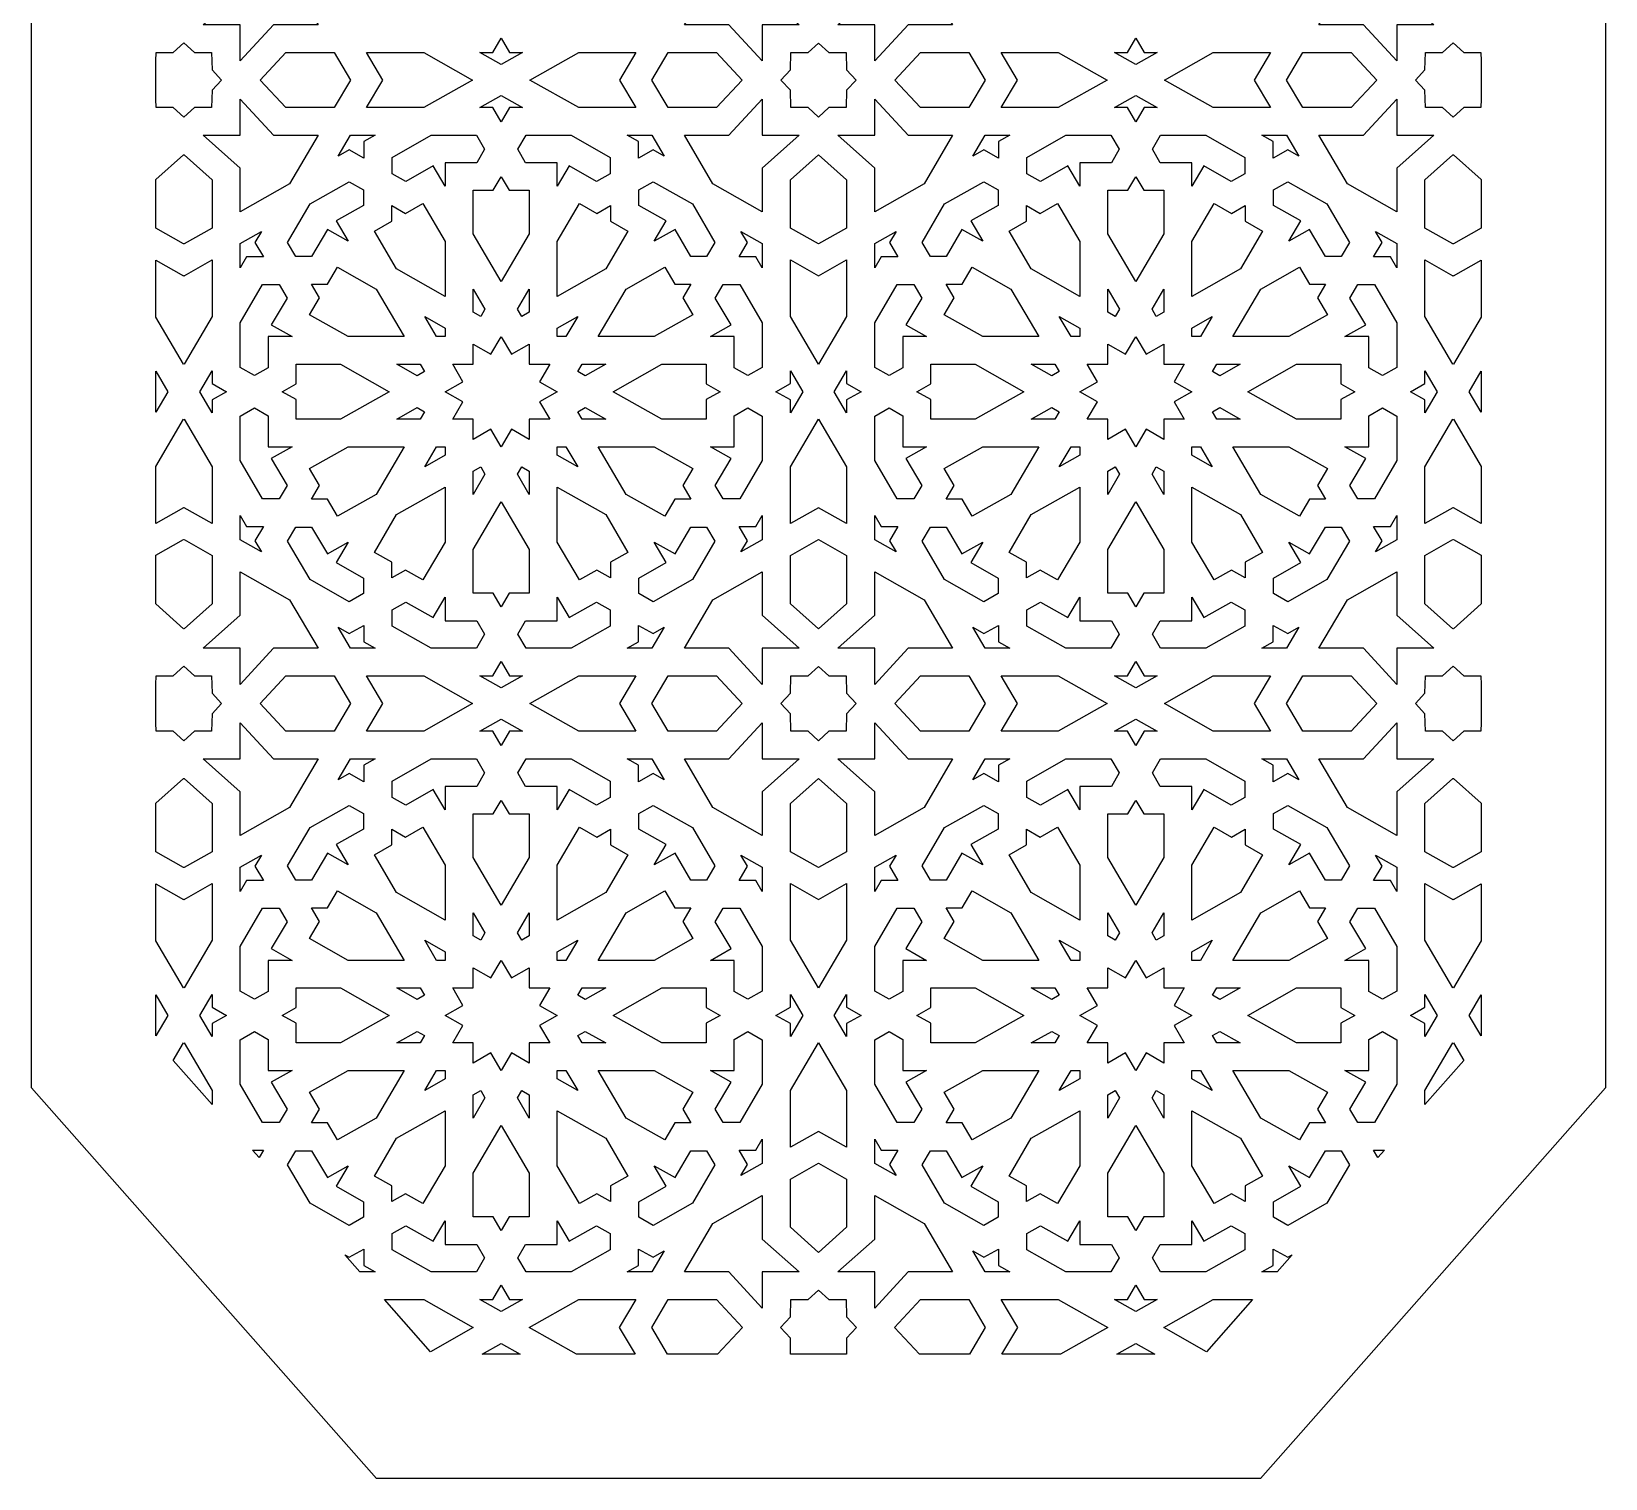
# Model space of a CAD drawing. Extents: x -285 to 285, y -506 to 506.
# Drawn here: x -285 to 285, y -506 to 17 of the extents above; entities that cross this region are included whole.
import ezdxf

# ---------------------------------------------------------------- set-up
doc = ezdxf.new("R2010")
doc.units = 0
doc.header["$MEASUREMENT"] = 0
doc.layers.add('LAYER_1', color=18, linetype='CONTINUOUS')

msp = doc.modelspace()

# ---------------------------------------------------------------- linework, layer by layer
at = {"layer": 'LAYER_1'}
for points in [[(-160, -506.5), (-285, -365), (-285, 365), (-160, 506.5), (160, 506.5), (285, 365), (285, -365), (160, -506.5)], [(-191.56, 37.48), (-181.23, 19.89), (-197.32, 19.89), (-209.46, 6.82), (-209.46, 19.89), (-222.77, 19.89), (-209.46, 31.82), (-209.46, 47.63)], [(-20.34, 31.82), (-7.04, 19.89), (-20.34, 19.89), (-20.34, 6.82), (-32.48, 19.89), (-48.57, 19.89), (-38.24, 37.48), (-20.34, 47.63)], [(38.24, 37.48), (48.57, 19.89), (32.48, 19.89), (20.34, 6.82), (20.34, 19.89), (7.04, 19.89), (20.34, 31.82), (20.34, 47.63)], [(209.46, 31.82), (222.77, 19.89), (209.46, 19.89), (209.46, 6.82), (197.32, 19.89), (181.23, 19.89), (191.56, 37.48), (209.46, 47.63)], [(-226.02, 9.91), (-219.82, 9.91), (-219.62, 3.63), (-216.16, -0.09), (-219.62, -3.81), (-219.82, -10.09), (-226.02, -10.09), (-229.86, -13.54), (-233.71, -10.09), (-239.9, -10.09), (-240, -7.02), (-240, -0.09), (-240, 6.84), (-239.9, 9.91), (-233.71, 9.91), (-229.86, 13.36)], [(-111.86, 9.91), (-107.16, 9.91), (-114.9, 5.52), (-122.65, 9.91), (-117.95, 9.91), (-114.9, 15.09)], [(3.79, 9.91), (9.98, 9.91), (10.18, 3.63), (13.64, -0.09), (10.18, -3.81), (9.98, -10.09), (3.79, -10.09), (0, -13.49), (-3.79, -10.09), (-9.98, -10.09), (-10.18, -3.81), (-13.64, -0.09), (-10.18, 3.63), (-9.98, 9.91), (-3.79, 9.91), (0, 13.31)], [(117.95, 9.91), (122.65, 9.91), (114.9, 5.52), (107.16, 9.91), (111.86, 9.91), (114.9, 15.09)], [(233.71, 9.91), (239.9, 9.91), (240, 6.84), (240, -0.09), (240, -7.02), (239.9, -10.09), (233.71, -10.09), (229.86, -13.54), (226.02, -10.09), (219.82, -10.09), (219.62, -3.81), (216.16, -0.09), (219.62, 3.63), (219.82, 9.91), (226.02, 9.91), (229.86, 13.36)], [(-169.49, -0.09), (-175.36, -10.09), (-192.84, -10.09), (-202.13, -0.09), (-192.84, 9.91), (-175.36, 9.91)], [(-125.33, -0.09), (-142.96, -10.09), (-163.63, -10.09), (-157.75, -0.09), (-163.63, 9.91), (-142.96, 9.91)], [(-72.05, -0.09), (-66.17, -10.09), (-86.84, -10.09), (-104.48, -0.09), (-86.84, 9.91), (-66.17, 9.91)], [(-27.67, -0.09), (-36.96, -10.09), (-54.44, -10.09), (-60.32, -0.09), (-54.44, 9.91), (-36.96, 9.91)], [(60.32, -0.09), (54.44, -10.09), (36.96, -10.09), (27.67, -0.09), (36.96, 9.91), (54.44, 9.91)], [(104.48, -0.09), (86.84, -10.09), (66.17, -10.09), (72.05, -0.09), (66.17, 9.91), (86.84, 9.91)], [(157.75, -0.09), (163.63, -10.09), (142.96, -10.09), (125.33, -0.09), (142.96, 9.91), (163.63, 9.91)], [(202.13, -0.09), (192.84, -10.09), (175.36, -10.09), (169.49, -0.09), (175.36, 9.91), (192.84, 9.91)], [(-197.32, -20.07), (-181.23, -20.07), (-191.56, -37.66), (-209.46, -47.81), (-209.46, -32), (-222.77, -20.07), (-209.46, -20.07), (-209.46, -7)], [(-107.16, -10.09), (-111.86, -10.09), (-114.9, -15.27), (-117.95, -10.09), (-122.65, -10.09), (-114.9, -5.7)], [(-20.34, -20.07), (-7.04, -20.07), (-20.34, -32), (-20.34, -47.81), (-38.24, -37.66), (-48.57, -20.07), (-32.48, -20.07), (-20.34, -7)], [(32.48, -20.07), (48.57, -20.07), (38.24, -37.66), (20.34, -47.81), (20.34, -32), (7.04, -20.07), (20.34, -20.07), (20.34, -7)], [(122.65, -10.09), (117.95, -10.09), (114.9, -15.27), (111.86, -10.09), (107.16, -10.09), (114.9, -5.7)], [(209.46, -20.07), (222.77, -20.07), (209.46, -32), (209.46, -47.81), (191.56, -37.66), (181.23, -20.07), (197.32, -20.07), (209.46, -7)], [(-164.63, -22.38), (-164.63, -28.36), (-169.9, -25.37), (-173.97, -27.68), (-169.5, -20.07), (-160.56, -20.07)], [(-120.89, -25.18), (-123.75, -30.05), (-135.2, -30.05), (-135.2, -38.55), (-139.53, -31.19), (-149.44, -36.81), (-154.4, -34), (-154.4, -28.1), (-140.24, -20.07), (-123.9, -20.07)], [(-75.41, -28.1), (-75.41, -34), (-80.36, -36.81), (-90.28, -31.19), (-94.6, -38.55), (-94.6, -30.05), (-106.05, -30.05), (-108.91, -25.18), (-105.91, -20.07), (-89.56, -20.07)], [(-55.84, -27.68), (-59.91, -25.37), (-65.17, -28.36), (-65.17, -22.38), (-69.24, -20.07), (-60.3, -20.07)], [(65.17, -22.38), (65.17, -28.36), (59.91, -25.37), (55.84, -27.68), (60.3, -20.07), (69.24, -20.07)], [(108.91, -25.18), (106.05, -30.05), (94.6, -30.05), (94.6, -38.55), (90.28, -31.19), (80.36, -36.81), (75.41, -34), (75.41, -28.1), (89.56, -20.07), (105.91, -20.07)], [(154.4, -28.1), (154.4, -34), (149.44, -36.81), (139.53, -31.19), (135.2, -38.55), (135.2, -30.05), (123.75, -30.05), (120.89, -25.18), (123.9, -20.07), (140.24, -20.07)], [(173.97, -27.68), (169.9, -25.37), (164.63, -28.36), (164.63, -22.38), (160.56, -20.07), (169.5, -20.07)], [(-219.62, -36.23), (-219.62, -53.69), (-229.76, -59.44), (-229.86, -59.38), (-229.96, -59.44), (-240, -53.74), (-240, -36.14), (-229.96, -27.14), (-229.86, -27.23), (-229.76, -27.14)], [(10.18, -36.23), (10.18, -53.69), (0.04, -59.44), (0, -59.41), (-0.04, -59.44), (-10.18, -53.69), (-10.18, -36.23), (-0.04, -27.14), (0, -27.18), (0.04, -27.14)], [(240, -36.14), (240, -53.74), (229.96, -59.44), (229.86, -59.38), (229.76, -59.44), (219.62, -53.69), (219.62, -36.23), (229.76, -27.14), (229.86, -27.23), (229.96, -27.14)], [(-164.77, -39.88), (-164.77, -45.51), (-174.68, -51.13), (-170.35, -58.49), (-177.85, -54.24), (-183.57, -63.98), (-189.3, -63.98), (-192.3, -58.87), (-184.13, -44.96), (-169.97, -36.93)], [(-112, -40.03), (-104.76, -40.03), (-104.76, -55.84), (-114.9, -73.09), (-125.04, -55.84), (-125.04, -40.03), (-117.8, -40.03), (-114.9, -35.1)], [(-45.68, -44.96), (-37.5, -58.87), (-40.51, -63.98), (-46.23, -63.98), (-51.95, -54.24), (-59.45, -58.49), (-55.12, -51.13), (-65.04, -45.51), (-65.04, -39.88), (-59.83, -36.93)], [(65.04, -39.88), (65.04, -45.51), (55.12, -51.13), (59.45, -58.49), (51.95, -54.24), (46.23, -63.98), (40.51, -63.98), (37.5, -58.87), (45.68, -44.96), (59.83, -36.93)], [(117.8, -40.03), (125.04, -40.03), (125.04, -55.84), (114.9, -73.09), (104.76, -55.84), (104.76, -40.03), (112, -40.03), (114.9, -35.1)], [(184.13, -44.96), (192.3, -58.87), (189.3, -63.98), (183.57, -63.98), (177.85, -54.24), (170.35, -58.49), (174.68, -51.13), (164.77, -45.51), (164.77, -39.88), (169.97, -36.93)], [(-135.2, -58.51), (-135.2, -78.43), (-152.76, -68.47), (-160.8, -54.78), (-154.54, -51.23), (-154.54, -45.53), (-149.51, -48.38), (-143.25, -44.82)], [(-80.29, -48.38), (-75.27, -45.53), (-75.27, -51.23), (-69, -54.78), (-77.04, -68.47), (-94.6, -78.43), (-94.6, -58.51), (-86.56, -44.82)], [(94.6, -58.51), (94.6, -78.43), (77.04, -68.47), (69, -54.78), (75.27, -51.23), (75.27, -45.53), (80.29, -48.38), (86.56, -44.82)], [(149.51, -48.38), (154.54, -45.53), (154.54, -51.23), (160.8, -54.78), (152.76, -68.47), (135.2, -78.43), (135.2, -58.51), (143.25, -44.82)], [(-204.07, -58.94), (-201.03, -64.12), (-207.11, -64.12), (-209.46, -68.12), (-209.46, -59.33), (-201.72, -54.94)], [(-20.34, -59.33), (-20.34, -68.12), (-22.69, -64.12), (-28.77, -64.12), (-25.73, -58.94), (-28.08, -54.94)], [(25.73, -58.94), (28.77, -64.12), (22.69, -64.12), (20.34, -68.12), (20.34, -59.33), (28.08, -54.94)], [(209.46, -59.33), (209.46, -68.12), (207.11, -64.12), (201.03, -64.12), (204.07, -58.94), (201.72, -54.94)], [(-219.62, -85.74), (-229.76, -102.99), (-229.86, -102.82), (-229.96, -102.99), (-240, -85.91), (-240, -65.27), (-229.96, -70.96), (-229.86, -70.9), (-229.76, -70.96), (-219.62, -65.21)], [(-160.2, -75.78), (-150.06, -93.02), (-170.33, -93.02), (-184.27, -85.12), (-180.65, -78.96), (-183.55, -74.03), (-177.75, -74.03), (-174.13, -67.87)], [(-52.05, -74.03), (-46.26, -74.03), (-49.15, -78.96), (-45.54, -85.12), (-59.47, -93.02), (-79.74, -93.02), (-69.61, -75.78), (-55.67, -67.87)], [(10.18, -85.74), (0.04, -102.99), (0, -102.92), (-0.04, -102.99), (-10.18, -85.74), (-10.18, -65.21), (-0.04, -70.96), (0, -70.94), (0.04, -70.96), (10.18, -65.21)], [(69.61, -75.78), (79.74, -93.02), (59.47, -93.02), (45.54, -85.12), (49.15, -78.96), (46.26, -74.03), (52.05, -74.03), (55.67, -67.87)], [(177.75, -74.03), (183.55, -74.03), (180.65, -78.96), (184.27, -85.12), (170.33, -93.02), (150.06, -93.02), (160.2, -75.78), (174.13, -67.87)], [(229.76, -70.96), (229.86, -70.9), (229.96, -70.96), (240, -65.27), (240, -85.91), (229.96, -102.99), (229.86, -102.82), (229.76, -102.99), (219.62, -85.74), (219.62, -65.21)], [(-192.42, -79.04), (-198.15, -88.77), (-190.65, -93.02), (-199.3, -93.02), (-199.3, -104.27), (-204.26, -107.08), (-209.46, -104.13), (-209.46, -88.07), (-201.29, -74.17), (-195.28, -74.17)], [(-120.77, -83.07), (-122.33, -85.73), (-125.04, -84.19), (-125.04, -75.8)], [(-104.76, -84.19), (-107.47, -85.73), (-109.03, -83.07), (-104.76, -75.8)], [(-20.34, -88.07), (-20.34, -104.13), (-25.54, -107.08), (-30.5, -104.27), (-30.5, -93.02), (-39.15, -93.02), (-31.66, -88.77), (-37.38, -79.04), (-34.52, -74.17), (-28.51, -74.17)], [(37.38, -79.04), (31.66, -88.77), (39.15, -93.02), (30.5, -93.02), (30.5, -104.27), (25.54, -107.08), (20.34, -104.13), (20.34, -88.07), (28.51, -74.17), (34.52, -74.17)], [(109.03, -83.07), (107.47, -85.73), (104.76, -84.19), (104.76, -75.8)], [(125.04, -84.19), (122.33, -85.73), (120.77, -83.07), (125.04, -75.8)], [(209.46, -88.07), (209.46, -104.13), (204.26, -107.08), (199.3, -104.27), (199.3, -93.02), (190.65, -93.02), (198.15, -88.77), (192.42, -79.04), (195.28, -74.17), (201.29, -74.17)], [(-135.2, -89.95), (-135.2, -93.02), (-138.33, -93.02), (-142.6, -85.76)], [(-91.48, -93.02), (-94.6, -93.02), (-94.6, -89.95), (-87.2, -85.76)], [(94.6, -89.95), (94.6, -93.02), (91.48, -93.02), (87.2, -85.76)], [(138.33, -93.02), (135.2, -93.02), (135.2, -89.95), (142.6, -85.76)], [(-111.19, -99.36), (-104.76, -95.71), (-104.76, -103.01), (-97.34, -103.01), (-101.05, -109.32), (-94.62, -112.96), (-101.05, -116.61), (-97.34, -122.92), (-104.76, -122.92), (-104.76, -130.21), (-111.19, -126.57), (-114.9, -132.88), (-118.62, -126.57), (-125.04, -130.21), (-125.04, -122.92), (-132.46, -122.92), (-128.75, -116.61), (-135.18, -112.96), (-128.75, -109.32), (-132.46, -103.01), (-125.04, -103.01), (-125.04, -95.71), (-118.62, -99.36), (-114.9, -93.05)], [(118.62, -99.36), (125.04, -95.71), (125.04, -103.01), (132.46, -103.01), (128.75, -109.32), (135.18, -112.96), (128.75, -116.61), (132.46, -122.92), (125.04, -122.92), (125.04, -130.21), (118.62, -126.57), (114.9, -132.88), (111.19, -126.57), (104.76, -130.21), (104.76, -122.92), (97.34, -122.92), (101.05, -116.61), (94.62, -112.96), (101.05, -109.32), (97.34, -103.01), (104.76, -103.01), (104.76, -95.71), (111.19, -99.36), (114.9, -93.05)], [(-235.63, -112.97), (-240, -120.4), (-240, -105.53)], [(-219.62, -109.98), (-214.36, -112.97), (-219.62, -115.95), (-219.62, -120.57), (-224.09, -112.97), (-219.62, -105.36)], [(-155.5, -112.97), (-173.05, -122.93), (-189.15, -122.93), (-189.15, -115.82), (-194.17, -112.97), (-189.15, -110.12), (-189.15, -103.01), (-173.05, -103.01)], [(-142.63, -105.67), (-145.34, -107.2), (-152.74, -103.01), (-144.19, -103.01)], [(-84.47, -107.2), (-87.17, -105.67), (-85.61, -103.01), (-77.07, -103.01)], [(-40.66, -110.12), (-35.64, -112.97), (-40.66, -115.82), (-40.66, -122.93), (-56.75, -122.93), (-74.31, -112.97), (-56.75, -103.01), (-40.66, -103.01)], [(-5.71, -112.97), (-10.18, -120.57), (-10.18, -115.95), (-15.45, -112.97), (-10.18, -109.98), (-10.18, -105.36)], [(10.18, -109.98), (15.45, -112.97), (10.18, -115.95), (10.18, -120.57), (5.71, -112.97), (10.18, -105.36)], [(74.31, -112.97), (56.75, -122.93), (40.66, -122.93), (40.66, -115.82), (35.64, -112.97), (40.66, -110.12), (40.66, -103.01), (56.75, -103.01)], [(87.17, -105.67), (84.47, -107.2), (77.07, -103.01), (85.61, -103.01)], [(145.34, -107.2), (142.63, -105.67), (144.19, -103.01), (152.74, -103.01)], [(189.15, -110.12), (194.17, -112.97), (189.15, -115.82), (189.15, -122.93), (173.05, -122.93), (155.5, -112.97), (173.05, -103.01), (189.15, -103.01)], [(224.09, -112.97), (219.62, -120.57), (219.62, -115.95), (214.36, -112.97), (219.62, -109.98), (219.62, -105.36)], [(240, -120.4), (235.63, -112.97), (240, -105.53)], [(-199.3, -121.66), (-199.3, -132.91), (-190.65, -132.91), (-198.15, -137.16), (-192.42, -146.9), (-195.28, -151.77), (-201.29, -151.77), (-209.46, -137.86), (-209.46, -121.8), (-204.26, -118.85)], [(-142.63, -120.26), (-144.19, -122.92), (-152.74, -122.92), (-145.34, -118.73)], [(-77.07, -122.92), (-85.61, -122.92), (-87.17, -120.26), (-84.47, -118.73)], [(-20.34, -121.8), (-20.34, -137.86), (-28.51, -151.77), (-34.52, -151.77), (-37.38, -146.9), (-31.66, -137.16), (-39.15, -132.91), (-30.5, -132.91), (-30.5, -121.66), (-25.54, -118.85)], [(30.5, -121.66), (30.5, -132.91), (39.15, -132.91), (31.66, -137.16), (37.38, -146.9), (34.52, -151.77), (28.51, -151.77), (20.34, -137.86), (20.34, -121.8), (25.54, -118.85)], [(87.17, -120.26), (85.61, -122.92), (77.07, -122.92), (84.47, -118.73)], [(152.74, -122.92), (144.19, -122.92), (142.63, -120.26), (145.34, -118.73)], [(209.46, -121.8), (209.46, -137.86), (201.29, -151.77), (195.28, -151.77), (192.42, -146.9), (198.15, -137.16), (190.65, -132.91), (199.3, -132.91), (199.3, -121.66), (204.26, -118.85)], [(-219.62, -140.2), (-219.62, -160.72), (-229.76, -154.98), (-229.86, -155.03), (-229.96, -154.98), (-240, -160.67), (-240, -140.02), (-229.96, -122.95), (-229.86, -123.11), (-229.76, -122.95)], [(10.18, -140.2), (10.18, -160.72), (0.04, -154.98), (0, -155), (-0.04, -154.98), (-10.18, -160.72), (-10.18, -140.2), (-0.04, -122.95), (0, -123.02), (0.04, -122.95)], [(240, -140.02), (240, -160.67), (229.96, -154.98), (229.86, -155.03), (229.76, -154.98), (219.62, -160.72), (219.62, -140.2), (229.76, -122.95), (229.86, -123.11), (229.96, -122.95)], [(-160.2, -150.16), (-174.13, -158.06), (-177.75, -151.9), (-183.55, -151.9), (-180.65, -146.97), (-184.27, -140.81), (-170.33, -132.91), (-150.06, -132.91)], [(-135.2, -135.97), (-142.6, -140.17), (-138.33, -132.9), (-135.2, -132.9)], [(-87.2, -140.17), (-94.6, -135.97), (-94.6, -132.9), (-91.48, -132.9)], [(-45.54, -140.81), (-49.15, -146.97), (-46.26, -151.9), (-52.05, -151.9), (-55.67, -158.06), (-69.61, -150.16), (-79.74, -132.91), (-59.47, -132.91)], [(69.61, -150.16), (55.67, -158.06), (52.05, -151.9), (46.26, -151.9), (49.15, -146.97), (45.54, -140.81), (59.47, -132.91), (79.74, -132.91)], [(94.6, -135.97), (87.2, -140.17), (91.48, -132.9), (94.6, -132.9)], [(142.6, -140.17), (135.2, -135.97), (135.2, -132.9), (138.33, -132.9)], [(184.27, -140.81), (180.65, -146.97), (183.55, -151.9), (177.75, -151.9), (174.13, -158.06), (160.2, -150.16), (150.06, -132.91), (170.33, -132.91)], [(-120.77, -142.86), (-125.04, -150.13), (-125.04, -141.74), (-122.33, -140.2)], [(-104.76, -141.74), (-104.76, -150.13), (-109.03, -142.86), (-107.47, -140.2)], [(109.03, -142.86), (104.76, -150.13), (104.76, -141.74), (107.47, -140.2)], [(125.04, -141.74), (125.04, -150.13), (120.77, -142.86), (122.33, -140.2)], [(-135.2, -167.42), (-143.25, -181.11), (-149.51, -177.56), (-154.54, -180.4), (-154.54, -174.71), (-160.8, -171.15), (-152.76, -157.46), (-135.2, -147.5)], [(-77.04, -157.46), (-69, -171.15), (-75.27, -174.71), (-75.27, -180.4), (-80.29, -177.56), (-86.56, -181.11), (-94.6, -167.42), (-94.6, -147.5)], [(94.6, -167.42), (86.56, -181.11), (80.29, -177.56), (75.27, -180.4), (75.27, -174.71), (69, -171.15), (77.04, -157.46), (94.6, -147.5)], [(152.76, -157.46), (160.8, -171.15), (154.54, -174.71), (154.54, -180.4), (149.51, -177.56), (143.25, -181.11), (135.2, -167.42), (135.2, -147.5)], [(-104.76, -170.09), (-104.76, -185.9), (-112, -185.9), (-114.9, -190.84), (-117.8, -185.9), (-125.04, -185.9), (-125.04, -170.09), (-114.9, -152.85)], [(125.04, -170.09), (125.04, -185.9), (117.8, -185.9), (114.9, -190.84), (112, -185.9), (104.76, -185.9), (104.76, -170.09), (114.9, -152.85)], [(-207.11, -161.82), (-201.03, -161.82), (-204.07, -166.99), (-201.72, -170.99), (-209.46, -166.6), (-209.46, -157.82)], [(-20.34, -166.6), (-28.08, -170.99), (-25.73, -166.99), (-28.77, -161.82), (-22.69, -161.82), (-20.34, -157.82)], [(22.69, -161.82), (28.77, -161.82), (25.73, -166.99), (28.08, -170.99), (20.34, -166.6), (20.34, -157.82)], [(209.46, -166.6), (201.72, -170.99), (204.07, -166.99), (201.03, -161.82), (207.11, -161.82), (209.46, -157.82)], [(-177.85, -171.69), (-170.35, -167.44), (-174.68, -174.8), (-164.77, -180.43), (-164.77, -186.05), (-169.97, -189), (-184.13, -180.97), (-192.3, -167.07), (-189.3, -161.95), (-183.57, -161.95)], [(-37.5, -167.07), (-45.68, -180.97), (-59.83, -189), (-65.04, -186.05), (-65.04, -180.43), (-55.12, -174.8), (-59.45, -167.44), (-51.95, -171.69), (-46.23, -161.95), (-40.51, -161.95)], [(51.95, -171.69), (59.45, -167.44), (55.12, -174.8), (65.04, -180.43), (65.04, -186.05), (59.83, -189), (45.68, -180.97), (37.5, -167.07), (40.51, -161.95), (46.23, -161.95)], [(192.3, -167.07), (184.13, -180.97), (169.97, -189), (164.77, -186.05), (164.77, -180.43), (174.68, -174.8), (170.35, -167.44), (177.85, -171.69), (183.57, -161.95), (189.3, -161.95)], [(-219.62, -172.25), (-219.62, -189.71), (-229.76, -198.79), (-229.86, -198.71), (-229.96, -198.79), (-240, -189.8), (-240, -172.19), (-229.96, -166.5), (-229.86, -166.56), (-229.76, -166.5)], [(10.18, -172.25), (10.18, -189.71), (0.04, -198.79), (0, -198.76), (-0.04, -198.79), (-10.18, -189.71), (-10.18, -172.25), (-0.04, -166.5), (0, -166.52), (0.04, -166.5)], [(240, -172.19), (240, -189.8), (229.96, -198.79), (229.86, -198.71), (229.76, -198.79), (219.62, -189.71), (219.62, -172.25), (229.76, -166.5), (229.86, -166.56), (229.96, -166.5)], [(-191.56, -188.27), (-181.23, -205.86), (-197.32, -205.86), (-209.46, -218.93), (-209.46, -205.86), (-222.77, -205.86), (-209.46, -193.93), (-209.46, -178.12)], [(-20.34, -193.93), (-7.04, -205.86), (-20.34, -205.86), (-20.34, -218.93), (-32.48, -205.86), (-48.57, -205.86), (-38.24, -188.27), (-20.34, -178.12)], [(38.24, -188.27), (48.57, -205.86), (32.48, -205.86), (20.34, -218.93), (20.34, -205.86), (7.04, -205.86), (20.34, -193.93), (20.34, -178.12)], [(209.46, -193.93), (222.77, -205.86), (209.46, -205.86), (209.46, -218.93), (197.32, -205.86), (181.23, -205.86), (191.56, -188.27), (209.46, -178.12)], [(-135.2, -195.88), (-123.75, -195.88), (-120.89, -200.75), (-123.9, -205.86), (-140.24, -205.86), (-154.4, -197.83), (-154.4, -191.93), (-149.44, -189.12), (-139.53, -194.74), (-135.2, -187.38)], [(-90.28, -194.74), (-80.36, -189.12), (-75.41, -191.93), (-75.41, -197.83), (-89.56, -205.86), (-105.91, -205.86), (-108.91, -200.75), (-106.05, -195.88), (-94.6, -195.88), (-94.6, -187.38)], [(94.6, -195.88), (106.05, -195.88), (108.91, -200.75), (105.91, -205.86), (89.56, -205.86), (75.41, -197.83), (75.41, -191.93), (80.36, -189.12), (90.28, -194.74), (94.6, -187.38)], [(139.53, -194.74), (149.44, -189.12), (154.4, -191.93), (154.4, -197.83), (140.24, -205.86), (123.9, -205.86), (120.89, -200.75), (123.75, -195.88), (135.2, -195.88), (135.2, -187.38)], [(-164.63, -203.55), (-160.56, -205.86), (-169.5, -205.86), (-173.97, -198.25), (-169.9, -200.56), (-164.63, -197.58)], [(-59.91, -200.56), (-55.84, -198.25), (-60.3, -205.86), (-69.24, -205.86), (-65.17, -203.55), (-65.17, -197.58)], [(65.17, -203.55), (69.24, -205.86), (60.3, -205.86), (55.84, -198.25), (59.91, -200.56), (65.17, -197.58)], [(169.9, -200.56), (173.97, -198.25), (169.5, -205.86), (160.56, -205.86), (164.63, -203.55), (164.63, -197.58)], [(-111.86, -215.84), (-107.16, -215.84), (-114.9, -220.23), (-122.65, -215.84), (-117.95, -215.84), (-114.9, -210.67)], [(117.95, -215.84), (122.65, -215.84), (114.9, -220.23), (107.16, -215.84), (111.86, -215.84), (114.9, -210.67)], [(-226.02, -215.84), (-219.82, -215.84), (-219.62, -222.12), (-216.13, -225.88), (-219.62, -229.65), (-219.82, -235.93), (-226.02, -235.93), (-229.86, -239.38), (-233.71, -235.93), (-239.9, -235.93), (-240, -232.85), (-240, -225.88), (-240, -218.92), (-239.9, -215.84), (-233.71, -215.84), (-229.86, -212.39)], [(-169.46, -225.88), (-175.36, -235.93), (-192.84, -235.93), (-202.17, -225.88), (-192.84, -215.84), (-175.36, -215.84)], [(-125.25, -225.88), (-142.96, -235.93), (-163.63, -235.93), (-157.73, -225.88), (-163.63, -215.84), (-142.96, -215.84)], [(-72.07, -225.88), (-66.17, -235.93), (-86.84, -235.93), (-104.55, -225.88), (-86.84, -215.84), (-66.17, -215.84)], [(-27.63, -225.88), (-36.96, -235.93), (-54.44, -235.93), (-60.34, -225.88), (-54.44, -215.84), (-36.96, -215.84)], [(3.79, -215.84), (9.98, -215.84), (10.18, -222.12), (13.68, -225.88), (10.18, -229.65), (9.98, -235.93), (3.79, -235.93), (0, -239.32), (-3.79, -235.93), (-9.98, -235.93), (-10.18, -229.65), (-13.68, -225.88), (-10.18, -222.12), (-9.98, -215.84), (-3.79, -215.84), (0, -212.45)], [(60.34, -225.88), (54.44, -235.93), (36.96, -235.93), (27.63, -225.88), (36.96, -215.84), (54.44, -215.84)], [(104.55, -225.88), (86.84, -235.93), (66.17, -235.93), (72.07, -225.88), (66.17, -215.84), (86.84, -215.84)], [(157.73, -225.88), (163.63, -235.93), (142.96, -235.93), (125.25, -225.88), (142.96, -215.84), (163.63, -215.84)], [(202.17, -225.88), (192.84, -235.93), (175.36, -235.93), (169.46, -225.88), (175.36, -215.84), (192.84, -215.84)], [(233.71, -215.84), (239.9, -215.84), (240, -218.92), (240, -225.88), (240, -232.85), (239.9, -235.93), (233.71, -235.93), (229.86, -239.38), (226.02, -235.93), (219.82, -235.93), (219.62, -229.65), (216.13, -225.88), (219.62, -222.12), (219.82, -215.84), (226.02, -215.84), (229.86, -212.39)], [(-197.32, -245.91), (-181.23, -245.91), (-191.56, -263.5), (-209.46, -273.65), (-209.46, -257.84), (-222.77, -245.91), (-209.46, -245.91), (-209.46, -232.84)], [(-107.16, -235.93), (-111.86, -235.93), (-114.9, -241.1), (-117.95, -235.93), (-122.65, -235.93), (-114.9, -231.54)], [(-20.34, -245.91), (-7.04, -245.91), (-20.34, -257.84), (-20.34, -273.65), (-38.24, -263.5), (-48.57, -245.91), (-32.48, -245.91), (-20.34, -232.84)], [(32.48, -245.91), (48.57, -245.91), (38.24, -263.5), (20.34, -273.65), (20.34, -257.84), (7.04, -245.91), (20.34, -245.91), (20.34, -232.84)], [(122.65, -235.93), (117.95, -235.93), (114.9, -241.1), (111.86, -235.93), (107.16, -235.93), (114.9, -231.54)], [(209.46, -245.91), (222.77, -245.91), (209.46, -257.84), (209.46, -273.65), (191.56, -263.5), (181.23, -245.91), (197.32, -245.91), (209.46, -232.84)], [(-164.63, -248.22), (-164.63, -254.19), (-169.9, -251.21), (-173.97, -253.52), (-169.5, -245.91), (-160.56, -245.91)], [(-120.89, -251.02), (-123.75, -255.89), (-135.2, -255.89), (-135.2, -264.39), (-139.53, -257.03), (-149.44, -262.65), (-154.4, -259.84), (-154.4, -253.94), (-140.24, -245.91), (-123.9, -245.91)], [(-75.41, -253.94), (-75.41, -259.84), (-80.36, -262.65), (-90.28, -257.03), (-94.6, -264.39), (-94.6, -255.89), (-106.05, -255.89), (-108.91, -251.02), (-105.91, -245.91), (-89.56, -245.91)], [(-55.84, -253.52), (-59.91, -251.21), (-65.17, -254.19), (-65.17, -248.22), (-69.24, -245.91), (-60.3, -245.91)], [(65.17, -248.22), (65.17, -254.19), (59.91, -251.21), (55.84, -253.52), (60.3, -245.91), (69.24, -245.91)], [(108.91, -251.02), (106.05, -255.89), (94.6, -255.89), (94.6, -264.39), (90.28, -257.03), (80.36, -262.65), (75.41, -259.84), (75.41, -253.94), (89.56, -245.91), (105.91, -245.91)], [(154.4, -253.94), (154.4, -259.84), (149.44, -262.65), (139.53, -257.03), (135.2, -264.39), (135.2, -255.89), (123.75, -255.89), (120.89, -251.02), (123.9, -245.91), (140.24, -245.91)], [(173.97, -253.52), (169.9, -251.21), (164.63, -254.19), (164.63, -248.22), (160.56, -245.91), (169.5, -245.91)], [(-219.62, -262.06), (-219.62, -279.52), (-229.76, -285.27), (-229.86, -285.21), (-229.96, -285.27), (-240, -279.58), (-240, -261.97), (-229.96, -252.98), (-229.86, -253.06), (-229.76, -252.98)], [(10.18, -262.06), (10.18, -279.52), (0.04, -285.27), (0, -285.25), (-0.04, -285.27), (-10.18, -279.52), (-10.18, -262.06), (-0.04, -252.98), (0, -253.01), (0.04, -252.98)], [(240, -261.97), (240, -279.58), (229.96, -285.27), (229.86, -285.21), (229.76, -285.27), (219.62, -279.52), (219.62, -262.06), (229.76, -252.98), (229.86, -253.06), (229.96, -252.98)], [(-112, -265.87), (-104.76, -265.87), (-104.76, -281.67), (-114.9, -298.92), (-125.04, -281.67), (-125.04, -265.87), (-117.8, -265.87), (-114.9, -260.93)], [(117.8, -265.87), (125.04, -265.87), (125.04, -281.67), (114.9, -298.92), (104.76, -281.67), (104.76, -265.87), (112, -265.87), (114.9, -260.93)], [(-164.77, -265.72), (-164.77, -271.34), (-174.68, -276.96), (-170.35, -284.33), (-177.85, -280.08), (-183.57, -289.82), (-189.3, -289.82), (-192.3, -284.7), (-184.13, -270.8), (-169.97, -262.77)], [(-45.68, -270.8), (-37.5, -284.7), (-40.51, -289.82), (-46.23, -289.82), (-51.95, -280.08), (-59.45, -284.33), (-55.12, -276.96), (-65.04, -271.34), (-65.04, -265.72), (-59.83, -262.77)], [(65.04, -265.72), (65.04, -271.34), (55.12, -276.96), (59.45, -284.33), (51.95, -280.08), (46.23, -289.82), (40.51, -289.82), (37.5, -284.7), (45.68, -270.8), (59.83, -262.77)], [(184.13, -270.8), (192.3, -284.7), (189.3, -289.82), (183.57, -289.82), (177.85, -280.08), (170.35, -284.33), (174.68, -276.96), (164.77, -271.34), (164.77, -265.72), (169.97, -262.77)], [(-135.2, -284.35), (-135.2, -304.27), (-152.76, -294.31), (-160.8, -280.62), (-154.54, -277.06), (-154.54, -271.37), (-149.51, -274.21), (-143.25, -270.66)], [(-80.29, -274.21), (-75.27, -271.37), (-75.27, -277.06), (-69, -280.62), (-77.04, -294.31), (-94.6, -304.27), (-94.6, -284.35), (-86.56, -270.66)], [(94.6, -284.35), (94.6, -304.27), (77.04, -294.31), (69, -280.62), (75.27, -277.06), (75.27, -271.37), (80.29, -274.21), (86.56, -270.66)], [(149.51, -274.21), (154.54, -271.37), (154.54, -277.06), (160.8, -280.62), (152.76, -294.31), (135.2, -304.27), (135.2, -284.35), (143.25, -270.66)], [(-204.07, -284.78), (-201.03, -289.95), (-207.11, -289.95), (-209.46, -293.95), (-209.46, -285.17), (-201.72, -280.78)], [(-20.34, -285.17), (-20.34, -293.95), (-22.69, -289.95), (-28.77, -289.95), (-25.73, -284.78), (-28.08, -280.78)], [(25.73, -284.78), (28.77, -289.95), (22.69, -289.95), (20.34, -293.95), (20.34, -285.17), (28.08, -280.78)], [(209.46, -285.17), (209.46, -293.95), (207.11, -289.95), (201.03, -289.95), (204.07, -284.78), (201.72, -280.78)], [(-219.62, -311.57), (-229.76, -328.82), (-229.86, -328.66), (-229.96, -328.82), (-240, -311.75), (-240, -291.1), (-229.96, -296.79), (-229.86, -296.74), (-229.76, -296.79), (-219.62, -291.05)], [(-160.2, -301.61), (-150.06, -318.86), (-170.33, -318.86), (-184.27, -310.96), (-180.65, -304.8), (-183.55, -299.87), (-177.75, -299.87), (-174.13, -293.71)], [(-52.05, -299.87), (-46.26, -299.87), (-49.15, -304.8), (-45.54, -310.96), (-59.47, -318.86), (-79.74, -318.86), (-69.61, -301.61), (-55.67, -293.71)], [(10.18, -311.57), (0.04, -328.82), (0, -328.75), (-0.04, -328.82), (-10.18, -311.57), (-10.18, -291.05), (-0.04, -296.79), (0, -296.77), (0.04, -296.79), (10.18, -291.05)], [(69.61, -301.61), (79.74, -318.86), (59.47, -318.86), (45.54, -310.96), (49.15, -304.8), (46.26, -299.87), (52.05, -299.87), (55.67, -293.71)], [(177.75, -299.87), (183.55, -299.87), (180.65, -304.8), (184.27, -310.96), (170.33, -318.86), (150.06, -318.86), (160.2, -301.61), (174.13, -293.71)], [(229.76, -296.79), (229.86, -296.74), (229.96, -296.79), (240, -291.1), (240, -311.75), (229.96, -328.82), (229.86, -328.66), (229.76, -328.82), (219.62, -311.57), (219.62, -291.05)], [(-192.42, -304.87), (-198.15, -314.61), (-190.65, -318.86), (-199.3, -318.86), (-199.3, -330.11), (-204.26, -332.92), (-209.46, -329.97), (-209.46, -313.91), (-201.29, -300), (-195.28, -300)], [(-120.77, -308.91), (-122.33, -311.57), (-125.04, -310.03), (-125.04, -301.64)], [(-104.76, -310.03), (-107.47, -311.57), (-109.03, -308.91), (-104.76, -301.64)], [(-20.34, -313.91), (-20.34, -329.97), (-25.54, -332.92), (-30.5, -330.11), (-30.5, -318.86), (-39.15, -318.86), (-31.66, -314.61), (-37.38, -304.87), (-34.52, -300), (-28.51, -300)], [(37.38, -304.87), (31.66, -314.61), (39.15, -318.86), (30.5, -318.86), (30.5, -330.11), (25.54, -332.92), (20.34, -329.97), (20.34, -313.91), (28.51, -300), (34.52, -300)], [(109.03, -308.91), (107.47, -311.57), (104.76, -310.03), (104.76, -301.64)], [(125.04, -310.03), (122.33, -311.57), (120.77, -308.91), (125.04, -301.64)], [(209.46, -313.91), (209.46, -329.97), (204.26, -332.92), (199.3, -330.11), (199.3, -318.86), (190.65, -318.86), (198.15, -314.61), (192.42, -304.87), (195.28, -300), (201.29, -300)], [(-135.2, -315.8), (-135.2, -318.87), (-138.33, -318.87), (-142.6, -311.6)], [(-91.48, -318.87), (-94.6, -318.87), (-94.6, -315.8), (-87.2, -311.6)], [(94.6, -315.8), (94.6, -318.87), (91.48, -318.87), (87.2, -311.6)], [(138.33, -318.87), (135.2, -318.87), (135.2, -315.8), (142.6, -311.6)], [(-111.19, -325.2), (-104.76, -321.56), (-104.76, -328.85), (-97.34, -328.85), (-101.05, -335.16), (-94.62, -338.81), (-101.05, -342.45), (-97.34, -348.76), (-104.76, -348.76), (-104.76, -356.05), (-111.19, -352.41), (-114.9, -358.72), (-118.62, -352.41), (-125.04, -356.05), (-125.04, -348.76), (-132.46, -348.76), (-128.75, -342.45), (-135.18, -338.81), (-128.75, -335.16), (-132.46, -328.85), (-125.04, -328.85), (-125.04, -321.56), (-118.62, -325.2), (-114.9, -318.89)], [(118.62, -325.2), (125.04, -321.56), (125.04, -328.85), (132.46, -328.85), (128.75, -335.16), (135.18, -338.81), (128.75, -342.45), (132.46, -348.76), (125.04, -348.76), (125.04, -356.05), (118.62, -352.41), (114.9, -358.72), (111.19, -352.41), (104.76, -356.05), (104.76, -348.76), (97.34, -348.76), (101.05, -342.45), (94.62, -338.81), (101.05, -335.16), (97.34, -328.85), (104.76, -328.85), (104.76, -321.56), (111.19, -325.2), (114.9, -318.89)], [(-155.5, -338.8), (-173.05, -348.76), (-189.15, -348.76), (-189.15, -341.65), (-194.17, -338.8), (-189.15, -335.95), (-189.15, -328.84), (-173.05, -328.84)], [(-142.63, -331.51), (-145.34, -333.04), (-152.74, -328.85), (-144.19, -328.85)], [(-84.47, -333.04), (-87.17, -331.51), (-85.61, -328.85), (-77.07, -328.85)], [(-40.66, -335.95), (-35.64, -338.8), (-40.66, -341.65), (-40.66, -348.76), (-56.75, -348.76), (-74.31, -338.8), (-56.75, -328.84), (-40.66, -328.84)], [(74.31, -338.8), (56.75, -348.76), (40.66, -348.76), (40.66, -341.65), (35.64, -338.8), (40.66, -335.95), (40.66, -328.84), (56.75, -328.84)], [(87.17, -331.51), (84.47, -333.04), (77.07, -328.85), (85.61, -328.85)], [(145.34, -333.04), (142.63, -331.51), (144.19, -328.85), (152.74, -328.85)], [(189.15, -335.95), (194.17, -338.8), (189.15, -341.65), (189.15, -348.76), (173.05, -348.76), (155.5, -338.8), (173.05, -328.84), (189.15, -328.84)], [(-235.63, -338.8), (-240, -346.24), (-240, -331.37)], [(-219.62, -335.82), (-214.36, -338.8), (-219.62, -341.79), (-219.62, -346.41), (-224.09, -338.8), (-219.62, -331.2)], [(-5.71, -338.8), (-10.18, -346.41), (-10.18, -341.79), (-15.45, -338.8), (-10.18, -335.82), (-10.18, -331.2)], [(10.18, -335.82), (15.45, -338.8), (10.18, -341.79), (10.18, -346.41), (5.71, -338.8), (10.18, -331.2)], [(224.09, -338.8), (219.62, -346.41), (219.62, -341.79), (214.36, -338.8), (219.62, -335.82), (219.62, -331.2)], [(240, -346.24), (235.63, -338.8), (240, -331.37)], [(-199.3, -347.5), (-199.3, -358.75), (-190.65, -358.75), (-198.15, -363), (-192.42, -372.73), (-195.28, -377.6), (-201.29, -377.6), (-209.46, -363.7), (-209.46, -347.64), (-204.26, -344.69)], [(-142.63, -346.1), (-144.19, -348.76), (-152.74, -348.76), (-145.34, -344.57)], [(-77.07, -348.76), (-85.61, -348.76), (-87.17, -346.1), (-84.47, -344.57)], [(-20.34, -347.64), (-20.34, -363.7), (-28.51, -377.6), (-34.52, -377.6), (-37.38, -372.73), (-31.66, -363), (-39.15, -358.75), (-30.5, -358.75), (-30.5, -347.5), (-25.54, -344.69)], [(30.5, -347.5), (30.5, -358.75), (39.15, -358.75), (31.66, -363), (37.38, -372.73), (34.52, -377.6), (28.51, -377.6), (20.34, -363.7), (20.34, -347.64), (25.54, -344.69)], [(87.17, -346.1), (85.61, -348.76), (77.07, -348.76), (84.47, -344.57)], [(152.74, -348.76), (144.19, -348.76), (142.63, -346.1), (145.34, -344.57)], [(209.46, -347.64), (209.46, -363.7), (201.29, -377.6), (195.28, -377.6), (192.42, -372.73), (198.15, -363), (190.65, -358.75), (199.3, -358.75), (199.3, -347.5), (204.26, -344.69)], [(-219.62, -366.03), (-219.62, -371.04), (-233.69, -355.12), (-229.96, -348.78), (-229.86, -348.95), (-229.76, -348.78)], [(10.18, -366.03), (10.18, -386.56), (0.04, -380.81), (0, -380.83), (-0.04, -380.81), (-10.18, -386.56), (-10.18, -366.03), (-0.04, -348.78), (0, -348.85), (0.04, -348.78)], [(233.69, -355.12), (219.62, -371.04), (219.62, -366.03), (229.76, -348.78), (229.86, -348.95), (229.96, -348.78)], [(-160.2, -375.99), (-174.13, -383.9), (-177.75, -377.74), (-183.55, -377.74), (-180.65, -372.81), (-184.27, -366.65), (-170.33, -358.75), (-150.06, -358.75)], [(-135.2, -361.82), (-142.6, -366.01), (-138.33, -358.75), (-135.2, -358.75)], [(-87.2, -366.01), (-94.6, -361.82), (-94.6, -358.75), (-91.48, -358.75)], [(-45.54, -366.65), (-49.15, -372.81), (-46.26, -377.74), (-52.05, -377.74), (-55.67, -383.9), (-69.61, -375.99), (-79.74, -358.75), (-59.47, -358.75)], [(69.61, -375.99), (55.67, -383.9), (52.05, -377.74), (46.26, -377.74), (49.15, -372.81), (45.54, -366.65), (59.47, -358.75), (79.74, -358.75)], [(94.6, -361.82), (87.2, -366.01), (91.48, -358.75), (94.6, -358.75)], [(142.6, -366.01), (135.2, -361.82), (135.2, -358.75), (138.33, -358.75)], [(184.27, -366.65), (180.65, -372.81), (183.55, -377.74), (177.75, -377.74), (174.13, -383.9), (160.2, -375.99), (150.06, -358.75), (170.33, -358.75)], [(-120.77, -368.7), (-125.04, -375.97), (-125.04, -367.58), (-122.33, -366.04)], [(-104.76, -367.58), (-104.76, -375.97), (-109.03, -368.7), (-107.47, -366.04)], [(109.03, -368.7), (104.76, -375.97), (104.76, -367.58), (107.47, -366.04)], [(125.04, -367.58), (125.04, -375.97), (120.77, -368.7), (122.33, -366.04)], [(-135.2, -393.26), (-143.25, -406.95), (-149.51, -403.39), (-154.54, -406.24), (-154.54, -400.54), (-160.8, -396.99), (-152.76, -383.3), (-135.2, -373.34)], [(-77.04, -383.3), (-69, -396.99), (-75.27, -400.54), (-75.27, -406.24), (-80.29, -403.39), (-86.56, -406.95), (-94.6, -393.26), (-94.6, -373.34)], [(94.6, -393.26), (86.56, -406.95), (80.29, -403.39), (75.27, -406.24), (75.27, -400.54), (69, -396.99), (77.04, -383.3), (94.6, -373.34)], [(152.76, -383.3), (160.8, -396.99), (154.54, -400.54), (154.54, -406.24), (149.51, -403.39), (143.25, -406.95), (135.2, -393.26), (135.2, -373.34)], [(-104.76, -395.93), (-104.76, -411.74), (-112, -411.74), (-114.9, -416.67), (-117.8, -411.74), (-125.04, -411.74), (-125.04, -395.93), (-114.9, -378.68)], [(125.04, -395.93), (125.04, -411.74), (117.8, -411.74), (114.9, -416.67), (112, -411.74), (104.76, -411.74), (104.76, -395.93), (114.9, -378.68)], [(-20.34, -392.43), (-28.08, -396.83), (-25.73, -392.83), (-28.77, -387.65), (-22.69, -387.65), (-20.34, -383.65)], [(22.69, -387.65), (28.77, -387.65), (25.73, -392.83), (28.08, -396.83), (20.34, -392.43), (20.34, -383.65)], [(-202.6, -390.31), (-204.94, -387.65), (-201.03, -387.65)], [(-177.85, -397.53), (-170.35, -393.28), (-174.68, -400.64), (-164.77, -406.26), (-164.77, -411.89), (-169.97, -414.84), (-184.13, -406.81), (-192.3, -392.9), (-189.3, -387.79), (-183.57, -387.79)], [(-37.5, -392.9), (-45.68, -406.81), (-59.83, -414.84), (-65.04, -411.89), (-65.04, -406.26), (-55.12, -400.64), (-59.45, -393.28), (-51.95, -397.53), (-46.23, -387.79), (-40.51, -387.79)], [(10.18, -398.08), (10.18, -415.54), (0.04, -424.63), (0, -424.59), (-0.04, -424.63), (-10.18, -415.54), (-10.18, -398.08), (-0.04, -392.33), (0, -392.36), (0.04, -392.33)], [(51.95, -397.53), (59.45, -393.28), (55.12, -400.64), (65.04, -406.26), (65.04, -411.89), (59.83, -414.84), (45.68, -406.81), (37.5, -392.9), (40.51, -387.79), (46.23, -387.79)], [(192.3, -392.9), (184.13, -406.81), (169.97, -414.84), (164.77, -411.89), (164.77, -406.26), (174.68, -400.64), (170.35, -393.28), (177.85, -397.53), (183.57, -387.79), (189.3, -387.79)], [(202.6, -390.31), (201.03, -387.65), (204.94, -387.65)], [(-20.34, -419.77), (-7.04, -431.7), (-20.34, -431.7), (-20.34, -444.76), (-32.48, -431.7), (-48.57, -431.7), (-38.24, -414.11), (-20.34, -403.96)], [(38.24, -414.11), (48.57, -431.7), (32.48, -431.7), (20.34, -444.76), (20.34, -431.7), (7.04, -431.7), (20.34, -419.77), (20.34, -403.96)], [(-135.2, -421.72), (-123.75, -421.72), (-120.89, -426.59), (-123.9, -431.7), (-140.24, -431.7), (-154.4, -423.67), (-154.4, -417.77), (-149.44, -414.96), (-139.53, -420.58), (-135.2, -413.22)], [(-90.28, -420.58), (-80.36, -414.96), (-75.41, -417.77), (-75.41, -423.67), (-89.56, -431.7), (-105.91, -431.7), (-108.91, -426.59), (-106.05, -421.72), (-94.6, -421.72), (-94.6, -413.22)], [(94.6, -421.72), (106.05, -421.72), (108.91, -426.59), (105.91, -431.7), (89.56, -431.7), (75.41, -423.67), (75.41, -417.77), (80.36, -414.96), (90.28, -420.58), (94.6, -413.22)], [(139.53, -420.58), (149.44, -414.96), (154.4, -417.77), (154.4, -423.67), (140.24, -431.7), (123.9, -431.7), (120.89, -426.59), (123.75, -421.72), (135.2, -421.72), (135.2, -413.22)], [(-164.63, -429.39), (-160.56, -431.7), (-166.04, -431.7), (-171.54, -425.47), (-169.9, -426.4), (-164.63, -423.41)], [(-59.91, -426.4), (-55.84, -424.09), (-60.3, -431.7), (-69.24, -431.7), (-65.17, -429.39), (-65.17, -423.41)], [(65.17, -429.39), (69.24, -431.7), (60.3, -431.7), (55.84, -424.09), (59.91, -426.4), (65.17, -423.41)], [(169.9, -426.4), (171.54, -425.47), (166.04, -431.7), (160.56, -431.7), (164.63, -429.39), (164.63, -423.41)], [(-111.86, -441.68), (-107.16, -441.68), (-114.9, -446.07), (-122.65, -441.68), (-117.95, -441.68), (-114.9, -436.5)], [(3.79, -441.68), (9.98, -441.68), (10.18, -447.96), (13.78, -451.83), (10.18, -455.7), (10.18, -461.5), (-10.18, -461.5), (-10.18, -455.7), (-13.78, -451.83), (-10.18, -447.96), (-9.98, -441.68), (-3.79, -441.68), (0, -438.28)], [(117.95, -441.68), (122.65, -441.68), (114.9, -446.07), (107.16, -441.68), (111.86, -441.68), (114.9, -436.5)], [(-125.06, -451.83), (-140.51, -460.59), (-157.22, -441.68), (-142.96, -441.68)], [(-72.14, -451.83), (-66.45, -461.5), (-87.69, -461.5), (-104.74, -451.83), (-86.84, -441.68), (-66.17, -441.68)], [(-27.53, -451.83), (-36.52, -461.5), (-54.72, -461.5), (-60.41, -451.83), (-54.44, -441.68), (-36.96, -441.68)], [(60.41, -451.83), (54.72, -461.5), (36.52, -461.5), (27.53, -451.83), (36.96, -441.68), (54.44, -441.68)], [(104.74, -451.83), (87.69, -461.5), (66.45, -461.5), (72.14, -451.83), (66.17, -441.68), (86.84, -441.68)], [(140.51, -460.59), (125.06, -451.83), (142.96, -441.68), (157.22, -441.68)], [(-108.01, -461.5), (-121.8, -461.5), (-114.9, -457.59)], [(121.8, -461.5), (108.01, -461.5), (114.9, -457.59)]]:
    msp.add_lwpolyline(points, close=True, dxfattribs=at)

doc.saveas('drawing.dxf')
